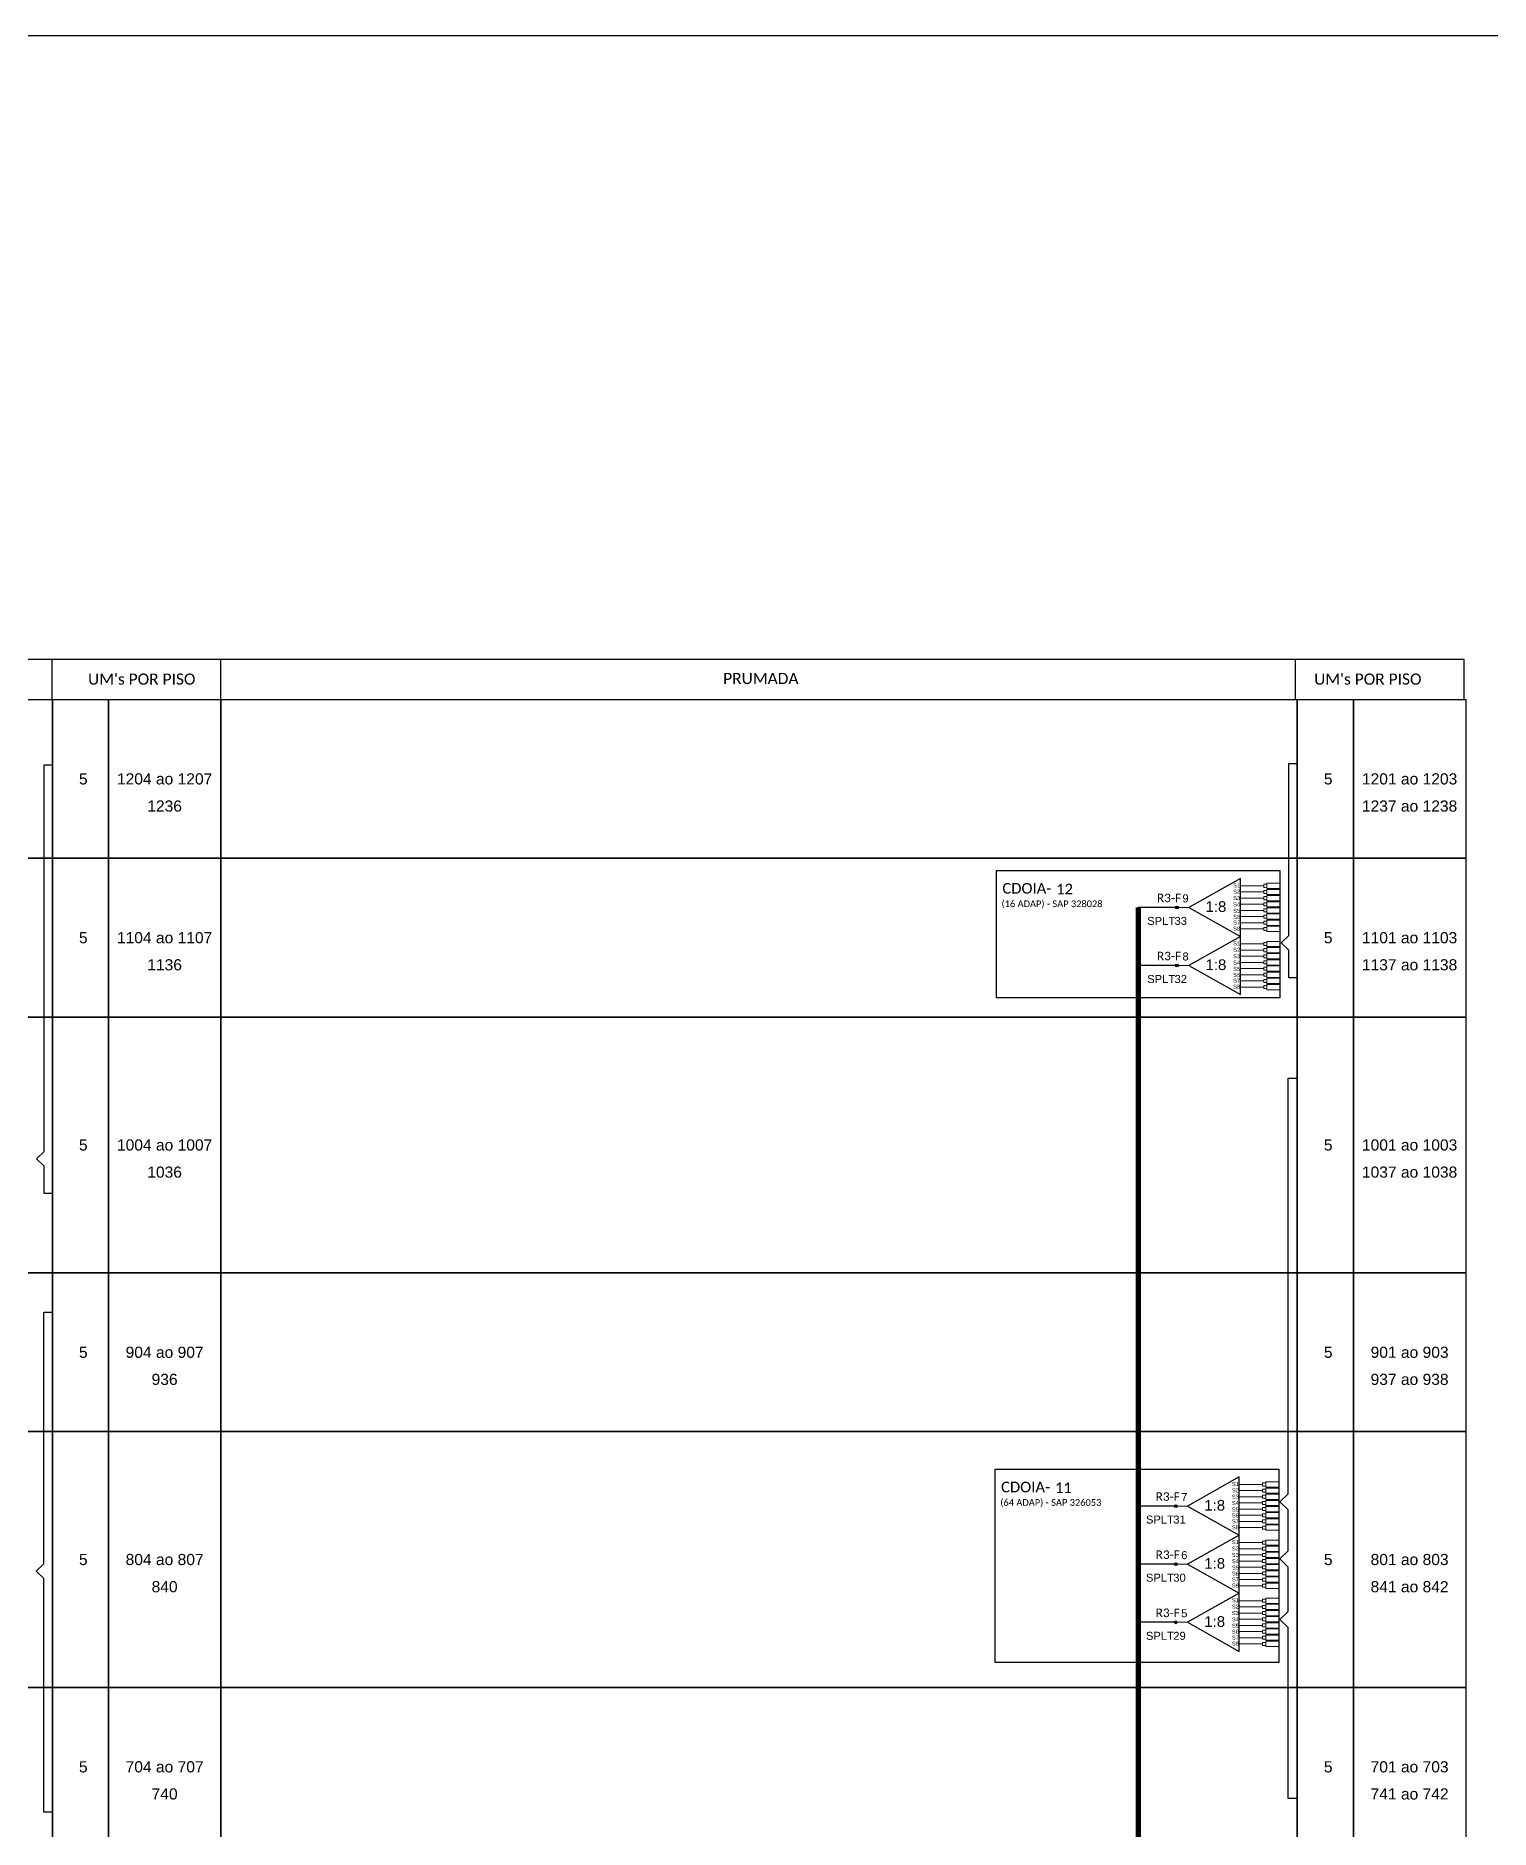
# Model space of a CAD drawing. Extents: x -89 to 2605, y 705 to 1299.
# Drawn here: x 2081.6 to 2321.4, y 1003.2 to 1299 of the extents above; entities that cross this region are included whole.
import ezdxf
from ezdxf.enums import TextEntityAlignment as Align

# ---------------------------------------------------------------- set-up
doc = ezdxf.new("R2010")
doc.units = 0
doc.styles.add('ARIAL', font='arial.ttf')
doc.styles.add('WMF-Calibri0', font='calibri.ttf')

# ---------------------------------------------------------------- blocks, each defined once
blk = doc.blocks.new('SPLT_1-8_SC-APC')
at = {"color": 1}
blk.add_lwpolyline([(-7.37, -2.1), (-17.04, -7.55), (-7.37, -13), (-7.37, -2.1)], dxfattribs=at)
at = {"color": 3, "lineweight": 0}
for points in [[(-2.99, -3.22), (-2.41, -3.22), (-2.41, -3.8), (-2.99, -3.8)], [(-2.99, -4.38), (-2.41, -4.38), (-2.41, -4.95), (-2.99, -4.95)], [(-2.99, -5.53), (-2.41, -5.53), (-2.41, -6.1), (-2.99, -6.1)], [(-2.99, -6.68), (-2.41, -6.68), (-2.41, -7.26), (-2.99, -7.26)], [(-2.99, -7.84), (-2.41, -7.84), (-2.41, -8.41), (-2.99, -8.41)], [(-2.99, -8.99), (-2.41, -8.99), (-2.41, -9.56), (-2.99, -9.56)], [(-2.99, -10.14), (-2.41, -10.14), (-2.41, -10.72), (-2.99, -10.72)], [(-2.99, -11.3), (-2.41, -11.3), (-2.41, -11.87), (-2.99, -11.87)]]:
    blk.add_lwpolyline(points, close=True, dxfattribs=at)
for points in [[(-2.41, -3.02), (-2.41, -4)], [(-2.41, -3.02), (0, -3.02)], [(-2.99, -3.51), (-7.37, -3.51)], [(-7.37, -4.66), (-2.99, -4.66)], [(-7.37, -5.82), (-2.99, -5.82)], [(-2.41, -4), (0, -4)], [(-2.41, -4.17), (-2.41, -5.16)], [(-2.41, -4.17), (0, -4.17)], [(-2.41, -5.16), (0, -5.16)], [(-2.41, -5.32), (-2.41, -6.31)], [(-2.41, -5.32), (0, -5.32)], [(-2.41, -6.31), (0, -6.31)], [(-2.41, -6.48), (-2.41, -7.46)], [(-2.41, -6.48), (0, -6.48)], [(-7.37, -6.97), (-2.99, -6.97)], [(-7.37, -8.12), (-2.99, -8.12)], [(-7.37, -9.28), (-2.99, -9.28)], [(-2.41, -7.46), (0, -7.46)], [(-2.41, -7.63), (-2.41, -8.62)], [(-2.41, -7.63), (0, -7.63)], [(-2.41, -8.62), (0, -8.62)], [(-2.41, -8.78), (-2.41, -9.77)], [(-2.41, -8.78), (0, -8.78)], [(-2.41, -9.77), (0, -9.77)], [(-2.41, -9.94), (-2.41, -10.92)], [(-2.41, -9.94), (0, -9.94)], [(-7.37, -10.43), (-2.99, -10.43)], [(-7.37, -11.58), (-2.99, -11.58)], [(-2.41, -10.92), (0, -10.92)], [(-2.41, -11.09), (-2.41, -12.08)], [(-2.41, -11.09), (0, -11.09)], [(-2.41, -12.08), (0, -12.08)]]:
    blk.add_lwpolyline(points, dxfattribs=at)
at = {"color": 1, "lineweight": 0}
blk.add_lwpolyline([(-17.04, -7.55), (-19.26, -7.55)], dxfattribs=at)
at = {"color": 1, "style": 'ARIAL'}
for s, height, p in [('S1', 0.75, (-8.74, -3.78)), ('1:8', 2, (-13.91, -8.4)), ('S2', 0.75, (-8.74, -4.97)), ('S3', 0.75, (-8.74, -6.18)), ('S4', 0.75, (-8.74, -7.36)), ('S5', 0.75, (-8.74, -8.57)), ('S6', 0.75, (-8.74, -9.69)), ('S7', 0.75, (-8.74, -10.78)), ('S8', 0.75, (-8.74, -11.9))]:
    blk.add_text(s, height=height, dxfattribs=at).set_placement(p)

msp = doc.modelspace()

# ---------------------------------------------------------------- hatches: boundary and pattern name
h = msp.add_hatch(color=3)
h.dxf.hatch_style = 1
edge = h.paths.add_edge_path()
edge.add_arc((2269.75, 1155.24), 0.226, 0, 360)
h = msp.add_hatch(color=3)
h.dxf.hatch_style = 1
edge = h.paths.add_edge_path()
edge.add_arc((2269.75, 1145.66), 0.226, 0, 360)
h = msp.add_hatch(color=3)
h.dxf.hatch_style = 1
edge = h.paths.add_edge_path()
edge.add_arc((2269.55, 1056.49), 0.226, 0, 360)
h = msp.add_hatch(color=3)
h.dxf.hatch_style = 1
edge = h.paths.add_edge_path()
edge.add_arc((2269.55, 1046.9), 0.226, 0, 360)
h = msp.add_hatch(color=3)
h.dxf.hatch_style = 1
edge = h.paths.add_edge_path()
edge.add_arc((2269.55, 1037.31), 0.226, 0, 360)

# ---------------------------------------------------------------- linework, layer by layer
for points in [[(2604.92, 1299.02), (1766.36, 1299.02), (1766.36, 705.02), (2604.92, 705.02), (2604.92, 1299.02)], [(1879.01, 1189.54), (2112.07, 1189.54), (2112.07, 1196.12), (1879.01, 1196.12), (1879.01, 1196.12), (1879.01, 1192.83)], [(2084.28, 1189.54), (2084.28, 1196.12)], [(2112.07, 1189.54), (2317.09, 1189.54), (2317.09, 1196.12), (2112.07, 1196.12)], [(2112.07, 1189.54), (2112.07, 1196.12)], [(2289.3, 1189.54), (2289.3, 1196.12)], [(2112.07, 1189.54), (2112.07, 1163.35)], [(2112.07, 1163.35), (2112.07, 1189.54)], [(2112.07, 1163.35), (2112.07, 1137.15)], [(2112.07, 1137.15), (2112.07, 1163.35)], [(2112.07, 1137.15), (2112.07, 1094.96)], [(2112.07, 1094.96), (2112.07, 1137.15)], [(2112.07, 1094.96), (2112.07, 1068.76)], [(2112.07, 1068.76), (2112.07, 1094.96)], [(2112.07, 1026.57), (2112.07, 1068.76)], [(2112.07, 1026.57), (2112.07, 1000.37)], [(2112.07, 1000.37), (2112.07, 1026.57)]]:
    msp.add_lwpolyline(points)
for points in [[(1906.78, 1189.54), (2084.3, 1189.54), (2084.3, 1163.35), (1906.78, 1163.35)], [(2084.3, 1189.54), (2093.55, 1189.54), (2093.55, 1163.35), (2084.3, 1163.35)], [(2093.55, 1189.54), (2112.07, 1189.54), (2112.07, 1163.35), (2093.55, 1163.35)], [(2112.07, 1189.54), (2289.58, 1189.54), (2289.58, 1163.35), (2112.07, 1163.35)], [(2289.58, 1189.54), (2298.84, 1189.54), (2298.84, 1163.35), (2289.58, 1163.35)], [(2298.84, 1189.54), (2317.36, 1189.54), (2317.36, 1163.35), (2298.84, 1163.35)], [(1906.78, 1163.35), (2084.3, 1163.35), (2084.3, 1137.15), (1906.78, 1137.15)], [(2084.3, 1163.35), (2093.55, 1163.35), (2093.55, 1137.15), (2084.3, 1137.15)], [(2093.55, 1163.35), (2112.07, 1163.35), (2112.07, 1137.15), (2093.55, 1137.15)], [(2112.07, 1163.35), (2289.58, 1163.35), (2289.58, 1137.15), (2112.07, 1137.15)], [(2289.58, 1163.35), (2298.84, 1163.35), (2298.84, 1137.15), (2289.58, 1137.15)], [(2298.84, 1163.35), (2317.36, 1163.35), (2317.36, 1137.15), (2298.84, 1137.15)], [(1906.78, 1137.15), (2084.3, 1137.15), (2084.3, 1094.96), (1906.78, 1094.96)], [(2084.3, 1137.15), (2093.55, 1137.15), (2093.55, 1094.96), (2084.3, 1094.96)], [(2093.55, 1137.15), (2112.07, 1137.15), (2112.07, 1094.96), (2093.55, 1094.96)], [(2112.07, 1137.15), (2289.58, 1137.15), (2289.58, 1094.96), (2112.07, 1094.96)], [(2289.58, 1137.15), (2298.84, 1137.15), (2298.84, 1094.96), (2289.58, 1094.96)], [(2298.84, 1137.15), (2317.36, 1137.15), (2317.36, 1094.96), (2298.84, 1094.96)], [(1906.78, 1094.96), (2084.3, 1094.96), (2084.3, 1068.76), (1906.78, 1068.76)], [(2084.3, 1094.96), (2093.55, 1094.96), (2093.55, 1068.76), (2084.3, 1068.76)], [(2093.55, 1094.96), (2112.07, 1094.96), (2112.07, 1068.76), (2093.55, 1068.76)], [(2112.07, 1094.96), (2289.58, 1094.96), (2289.58, 1068.76), (2112.07, 1068.76)], [(2289.58, 1094.96), (2298.84, 1094.96), (2298.84, 1068.76), (2289.58, 1068.76)], [(2298.84, 1094.96), (2317.36, 1094.96), (2317.36, 1068.76), (2298.84, 1068.76)], [(1906.78, 1068.76), (2084.3, 1068.76), (2084.3, 1026.57), (1906.78, 1026.57)], [(2084.3, 1068.76), (2093.55, 1068.76), (2093.55, 1026.57), (2084.3, 1026.57)], [(2093.55, 1068.76), (2112.07, 1068.76), (2112.07, 1026.57), (2093.55, 1026.57)], [(2112.07, 1068.76), (2289.58, 1068.76), (2289.58, 1026.57), (2112.07, 1026.57)], [(2289.58, 1068.76), (2298.84, 1068.76), (2298.84, 1026.57), (2289.58, 1026.57)], [(2298.84, 1068.76), (2317.36, 1068.76), (2317.36, 1026.57), (2298.84, 1026.57)], [(1906.78, 1026.57), (2084.3, 1026.57), (2084.3, 1000.37), (1906.78, 1000.37)], [(2084.3, 1026.57), (2093.55, 1026.57), (2093.55, 1000.37), (2084.3, 1000.37)], [(2093.55, 1026.57), (2112.07, 1026.57), (2112.07, 1000.37), (2093.55, 1000.37)], [(2112.07, 1026.57), (2289.58, 1026.57), (2289.58, 1000.37), (2112.07, 1000.37)], [(2289.58, 1026.57), (2298.84, 1026.57), (2298.84, 1000.37), (2289.58, 1000.37)], [(2298.84, 1026.57), (2317.36, 1026.57), (2317.36, 1000.37), (2298.84, 1000.37)]]:
    msp.add_lwpolyline(points, close=True)
at = {"color": 3}
for points in [[(2084.28, 1108.03), (2082.95, 1108.03), (2082.95, 1112.56), (2081.7, 1113.77), (2082.95, 1114.97), (2082.95, 1178.76), (2084.27, 1178.76)], [(2289.49, 1143.64), (2288.17, 1143.64), (2288.17, 1148.17), (2286.91, 1149.38), (2288.17, 1150.59), (2288.17, 1179.01), (2289.49, 1179.01)], [(2288.08, 1054.05), (2288.08, 1055.87), (2286.7, 1057.2), (2288.08, 1058.52), (2288.08, 1127.09), (2289.53, 1127.09)], [(2084.23, 1006.01), (2082.91, 1006.01), (2082.91, 1044.55), (2081.65, 1045.76), (2082.91, 1046.96), (2082.9, 1088.47), (2084.23, 1088.47)], [(2288.08, 1041.45), (2288.08, 1046.43), (2286.7, 1047.76), (2288.08, 1049.08), (2288.08, 1054.05), (2288.08, 1054.05)], [(2289.54, 1008.24), (2288.08, 1008.24), (2288.08, 1036.46), (2286.7, 1037.79), (2288.08, 1039.12), (2288.08, 1041.45)]]:
    msp.add_lwpolyline(points, dxfattribs=at)
at = {"color": 1}
for points in [[(2239.98, 1161.32), (2286.73, 1161.32), (2286.73, 1140.33), (2239.98, 1140.33)], [(2239.77, 1062.56), (2286.52, 1062.56), (2286.52, 1030.67), (2239.77, 1030.67)]]:
    msp.add_lwpolyline(points, close=True, dxfattribs=at)
at = {"color": 30, "const_width": 0.88}
msp.add_lwpolyline([(1958.38, 779.22), (1958.38, 800.83), (2263.38, 800.83), (2263.38, 1155.24)], dxfattribs=at)
at = {"color": 30}
for points in [[(2269.75, 1155.24), (2263.36, 1155.24)], [(2269.75, 1145.66), (2263.36, 1145.66)], [(2269.55, 1056.49), (2263.16, 1056.49)], [(2269.55, 1046.9), (2263.16, 1046.9)], [(2269.55, 1037.31), (2263.16, 1037.31)]]:
    msp.add_lwpolyline(points, dxfattribs=at)
at = {"color": 3}
for centre in [(2269.75, 1155.24), (2269.75, 1145.66), (2269.55, 1056.49), (2269.55, 1046.9), (2269.55, 1037.31)]:
    msp.add_circle(centre, 0.226, dxfattribs=at)

# ---------------------------------------------------------------- block references
at = {"color": 3, "xscale": 0.8799999999999999, "yscale": 0.8799999999999999, "zscale": 0.8799999999999999}
for p in [(2286.7, 1161.89), (2286.7, 1152.3), (2286.5, 1063.13), (2286.5, 1053.54), (2286.5, 1043.95)]:
    msp.add_blockref('SPLT_1-8_SC-APC', p, dxfattribs=at)

# ---------------------------------------------------------------- texts
at = {"style": 'WMF-Calibri0'}
for s, p in [("UM's POR PISO", (2090.19, 1191.99)), ('PRUMADA', (2194.92, 1192.09)), ("UM's POR PISO", (2292.36, 1191.99))]:
    msp.add_text(s, height=1.84, dxfattribs=at).set_placement(p)
at = {"style": 'ARIAL'}
for s, p in [('5', (2089.4, 1176.45)), ('1204 ao 1207', (2102.81, 1176.45)), ('5', (2294.68, 1176.45)), ('1201 ao 1203', (2308.1, 1176.45)), ('1236', (2102.81, 1171.97)), ('1237 ao 1238', (2308.1, 1171.97)), ('5', (2089.4, 1150.25)), ('1104 ao 1107', (2102.81, 1150.25)), ('5', (2294.68, 1150.25)), ('1101 ao 1103', (2308.1, 1150.25)), ('1136', (2102.81, 1145.78)), ('1137 ao 1138', (2308.1, 1145.78)), ('5', (2089.4, 1116.06)), ('1004 ao 1007', (2102.81, 1116.06)), ('5', (2294.68, 1116.06)), ('1001 ao 1003', (2308.1, 1116.06)), ('1036', (2102.81, 1111.58)), ('1037 ao 1038', (2308.1, 1111.58)), ('5', (2089.4, 1081.86)), ('904 ao 907', (2102.81, 1081.86)), ('5', (2294.68, 1081.86)), ('901 ao 903', (2308.1, 1081.86)), ('936', (2102.81, 1077.39)), ('937 ao 938', (2308.1, 1077.39)), ('5', (2089.4, 1047.67)), ('804 ao 807', (2102.81, 1047.67)), ('5', (2294.68, 1047.67)), ('801 ao 803', (2308.1, 1047.67)), ('840', (2102.81, 1043.19)), ('841 ao 842', (2308.1, 1043.19)), ('5', (2089.4, 1013.47)), ('704 ao 707', (2102.81, 1013.47)), ('5', (2294.68, 1013.47)), ('701 ao 703', (2308.1, 1013.47)), ('740', (2102.81, 1009)), ('741 ao 742', (2308.1, 1009))]:
    msp.add_text(s, height=1.84, dxfattribs=at).set_placement(p, align=Align.MIDDLE_CENTER)
at = {"color": 1, "style": 'WMF-Calibri0'}
for p in [(2240.95, 1157.51), (2240.74, 1058.75)]:
    msp.add_text('CDOIA-', height=1.76, dxfattribs=at).set_placement(p)
at = {"color": 7, "style": 'WMF-Calibri0'}
for s, p in [('12', (2249.82, 1157.39)), ('11', (2249.61, 1058.63))]:
    msp.add_text(s, height=1.76, dxfattribs=at).set_placement(p)
at = {"color": 30, "style": 'WMF-Calibri0'}
for p in [(2266.44, 1156.11), (2266.44, 1146.52), (2266.23, 1057.35), (2266.23, 1047.76), (2266.23, 1038.17)]:
    msp.add_text('R3-F', height=1.408, dxfattribs=at).set_placement(p)
at = {"color": 30, "style": 'ARIAL'}
for s, p in [('9', (2271.16, 1156.08)), ('8', (2271.16, 1146.49)), ('7', (2270.95, 1057.32)), ('6', (2270.95, 1047.73)), ('5', (2270.95, 1038.14))]:
    msp.add_text(s, height=1.32, dxfattribs=at).set_placement(p, align=Align.CENTER)
at = {"color": 1, "style": 'WMF-Calibri0'}
for s, p in [('(16 ADAP) - SAP 328028', (2249.14, 1155.29)), ('(64 ADAP) - SAP 326053', (2248.94, 1056.53))]:
    msp.add_text(s, height=1.1, dxfattribs=at).set_placement(p, align=Align.CENTER)
at = {"color": 7, "style": 'ARIAL'}
for s, p in [('SPLT', (2267.14, 1152.36)), ('33', (2270.37, 1152.36)), ('SPLT', (2267.14, 1142.77)), ('32', (2270.37, 1142.77)), ('SPLT', (2266.93, 1053.6)), ('31', (2270.16, 1053.6)), ('SPLT', (2266.93, 1044.01)), ('30', (2270.16, 1044.01)), ('SPLT', (2266.93, 1034.42)), ('29', (2270.16, 1034.42))]:
    msp.add_text(s, height=1.32, dxfattribs=at).set_placement(p, align=Align.CENTER)

doc.saveas('drawing.dxf')
